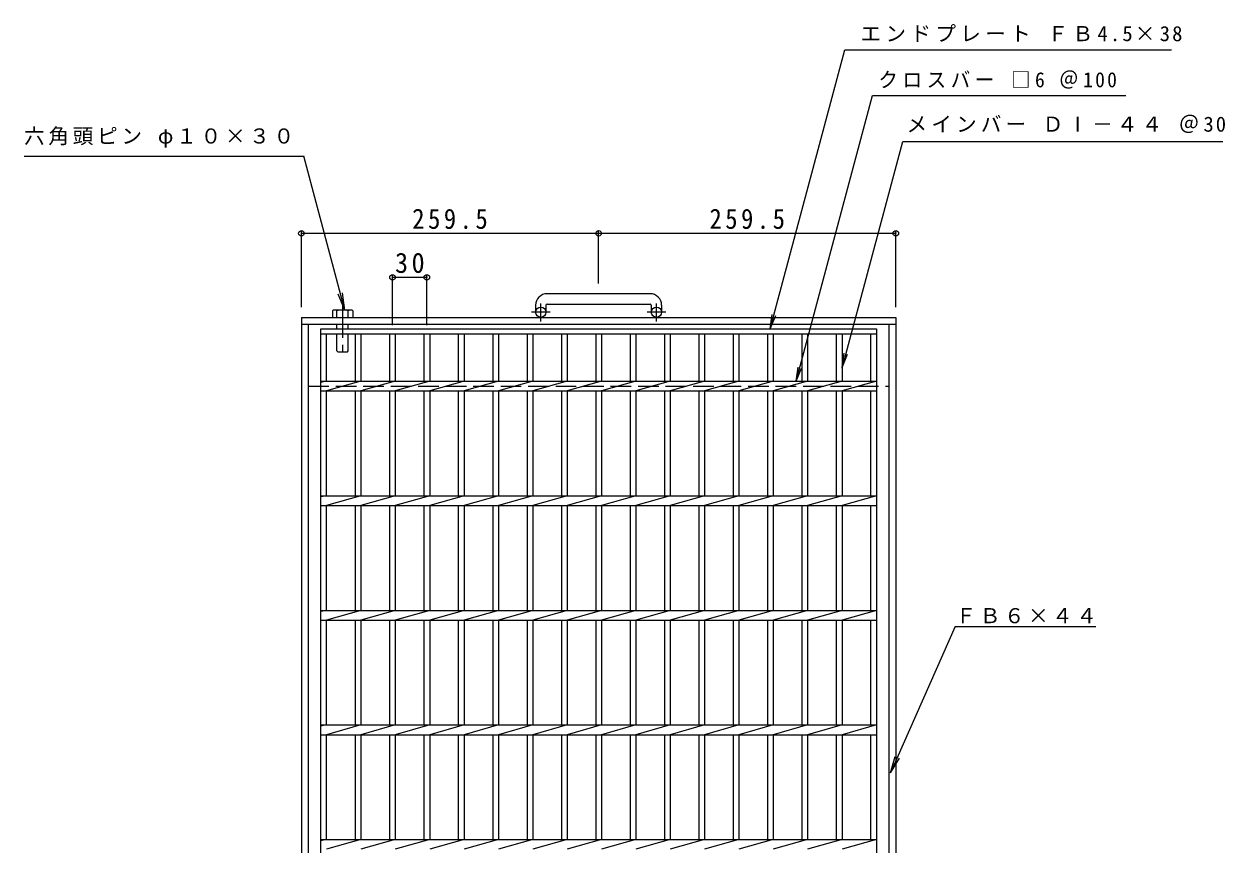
# Model space of a CAD drawing. Units: millimetres, scale not verified. Extents: x -1119 to 1099, y -1179 to 790.
# Drawn here: x -1119 to -71, y 74 to 790 of the extents above; entities that cross this region are included whole.
import ezdxf

# ---------------------------------------------------------------- set-up
doc = ezdxf.new("R2010")
doc.units = ezdxf.units.MM
doc.header["$LTSCALE"] = 6
doc.header["$PDMODE"] = 32
doc.header["$PDSIZE"] = 4.8
doc.linetypes.add('CHAIN1', pattern=[8, 5, -1, 1, -1])
doc.linetypes.add('DASHED3', pattern=[4, 3, -1])
for name, color, linetype, lineweight in [('A-1_ピット', 2, 'Continuous', 9), ('A-2_蓋', 3, 'Continuous', 9), ('A-4_寸法', 7, 'Continuous', 9), ('A-5_仕様文', 7, 'Continuous', 9), ('A-9_ｸｯｼｮﾝ材', 4, 'Continuous', 9)]:
    doc.layers.add(name, color=color, linetype=linetype, lineweight=lineweight)
doc.styles.add('ＭＳ ゴシック', font='')
doc.styles.get('ＭＳ ゴシック').set_extended_font_data('MS Gothic')

msp = doc.modelspace()

# ---------------------------------------------------------------- linework, layer by layer
at = {"layer": 'A-1_ピット', "linetype": 'CHAIN1'}
for p, q in [((-668.032, 530.744), (-668.032, 546.341)), ((-567.032, 530.744), (-567.032, 546.341)), ((-659.869, 538.851), (-676.276, 538.851)), ((-558.869, 538.851), (-575.276, 538.851))]:
    msp.add_line(p, q, dxfattribs=at)
at = {"layer": 'A-1_ピット'}
for p, q in [((-572.532, 554.951), (-662.532, 554.951)), ((-662.532, 545.951), (-572.532, 545.951)), ((-672.532, 544.951), (-672.532, 538.851)), ((-663.532, 544.951), (-663.532, 538.851)), ((-571.532, 544.951), (-571.532, 538.851)), ((-562.532, 544.951), (-562.532, 538.851)), ((-877.032, 534.351), (-877.032, -285.649)), ((-877.032, 534.351), (-358.032, 534.351)), ((-877.032, 528.351), (-358.032, 528.351)), ((-871.032, 528.351), (-871.032, -279.649)), ((-364.032, 528.351), (-364.032, -279.649)), ((-358.032, 534.351), (-358.032, -285.649))]:
    msp.add_line(p, q, dxfattribs=at)
at = {"layer": 'A-1_ピット', "linetype": 'DASHED3'}
msp.add_line((-871.032, 474.351), (-364.032, 474.351), dxfattribs=at)
at = {"layer": 'A-1_ピット'}
for centre in [(-668.032, 538.851), (-567.032, 538.851)]:
    msp.add_circle(centre, 4.5, dxfattribs=at)
for centre, radius, start, end in [((-662.532, 544.951), 10, 90, 180), ((-662.532, 544.951), 1, 90, 180), ((-572.532, 544.951), 10, 0, 90), ((-572.532, 544.951), 1, 0, 90)]:
    msp.add_arc(centre, radius, start, end, dxfattribs=at)
at = {"layer": 'A-2_蓋'}
for p, q in [((-860.032, -275.649), (-860.032, 524.351)), ((-860.032, 524.351), (-375.032, 524.351)), ((-375.032, 524.351), (-375.032, -275.649)), ((-860.032, 519.851), (-375.032, 519.851)), ((-855.031, 478.59), (-855.031, 519.851)), ((-830.031, 519.851), (-830.031, 478.59)), ((-825.032, 519.851), (-825.032, 478.59)), ((-800.031, 519.851), (-800.031, 478.59)), ((-795.031, 519.851), (-795.031, 478.59)), ((-770.032, 519.851), (-770.032, 478.59)), ((-765.031, 519.851), (-765.031, 478.59)), ((-740.031, 519.851), (-740.031, 478.59)), ((-735.032, 519.851), (-735.032, 478.59)), ((-710.031, 519.851), (-710.031, 478.59)), ((-705.031, 519.851), (-705.031, 478.59)), ((-680.031, 519.851), (-680.031, 478.59)), ((-675.032, 519.851), (-675.032, 478.59)), ((-650.031, 519.851), (-650.031, 478.59)), ((-645.032, 519.851), (-645.032, 478.59)), ((-620.031, 519.851), (-620.031, 478.59)), ((-615.032, 519.851), (-615.032, 478.59)), ((-590.031, 519.851), (-590.031, 478.59)), ((-585.031, 519.851), (-585.031, 478.59)), ((-560.031, 519.851), (-560.031, 478.59)), ((-555.031, 519.851), (-555.031, 478.59)), ((-530.031, 519.851), (-530.031, 478.59)), ((-525.031, 519.851), (-525.031, 478.59)), ((-500.031, 519.851), (-500.031, 478.59)), ((-495.031, 519.851), (-495.031, 478.59)), ((-470.03, 519.851), (-470.03, 478.59)), ((-465.03, 519.851), (-465.03, 478.59)), ((-440.03, 519.851), (-440.03, 478.59)), ((-435.03, 519.851), (-435.03, 478.59)), ((-410.03, 519.851), (-410.03, 478.59)), ((-405.03, 519.851), (-405.03, 478.59)), ((-380.031, 519.851), (-380.031, 478.59)), ((-855.031, 478.59), (-860.032, 477.591)), ((-860.032, 478.59), (-375.032, 478.59)), ((-825.032, 478.59), (-855.031, 470.111)), ((-795.031, 478.59), (-825.032, 470.111)), ((-765.031, 478.59), (-795.031, 470.111)), ((-735.032, 478.59), (-765.031, 470.111)), ((-705.031, 478.59), (-735.032, 470.111)), ((-675.032, 478.59), (-705.031, 470.111)), ((-645.031, 478.59), (-675.032, 470.111)), ((-615.031, 478.59), (-645.032, 470.111)), ((-585.031, 478.59), (-615.032, 470.111)), ((-555.032, 478.59), (-585.031, 470.111)), ((-525.031, 478.59), (-555.031, 470.111)), ((-495.031, 478.59), (-525.031, 470.111)), ((-465.031, 478.59), (-495.031, 470.111)), ((-435.031, 478.59), (-465.03, 470.111)), ((-405.03, 478.59), (-435.03, 470.111)), ((-375.03, 478.59), (-405.03, 470.111)), ((-860.032, 470.111), (-375.032, 470.111)), ((-855.031, 378.59), (-855.031, 470.111)), ((-830.031, 470.111), (-830.031, 378.59)), ((-825.032, 470.111), (-825.032, 378.59)), ((-800.031, 470.111), (-800.031, 378.59)), ((-795.031, 470.111), (-795.031, 378.59)), ((-770.032, 470.111), (-770.032, 378.59)), ((-765.031, 470.111), (-765.031, 378.59)), ((-740.031, 470.111), (-740.031, 378.59)), ((-735.032, 470.111), (-735.032, 378.59)), ((-710.031, 470.111), (-710.031, 378.59)), ((-705.031, 470.111), (-705.031, 378.59)), ((-680.031, 470.111), (-680.031, 378.59)), ((-675.032, 470.111), (-675.032, 378.59)), ((-650.031, 470.111), (-650.031, 378.59)), ((-645.032, 470.111), (-645.032, 378.59)), ((-620.031, 470.111), (-620.031, 378.59)), ((-615.032, 470.111), (-615.032, 378.59)), ((-590.031, 470.111), (-590.031, 378.59)), ((-585.031, 470.111), (-585.031, 378.59)), ((-560.031, 470.111), (-560.031, 378.59)), ((-555.031, 470.111), (-555.031, 378.59)), ((-530.031, 470.111), (-530.031, 378.59)), ((-525.031, 470.111), (-525.031, 378.59)), ((-500.031, 470.111), (-500.031, 378.59)), ((-495.031, 470.111), (-495.031, 378.59)), ((-470.03, 470.111), (-470.03, 378.59)), ((-465.03, 470.111), (-465.03, 378.59)), ((-440.03, 470.111), (-440.03, 378.59)), ((-435.03, 470.111), (-435.03, 378.59)), ((-410.03, 470.111), (-410.03, 378.59)), ((-405.03, 470.111), (-405.03, 378.59)), ((-380.031, 470.111), (-380.031, 378.59)), ((-855.031, 378.59), (-860.032, 377.591)), ((-860.032, 378.59), (-375.032, 378.59)), ((-825.032, 378.59), (-855.031, 370.111)), ((-795.031, 378.59), (-825.032, 370.111)), ((-765.031, 378.59), (-795.031, 370.111)), ((-735.032, 378.59), (-765.031, 370.111)), ((-705.031, 378.59), (-735.032, 370.111)), ((-675.032, 378.59), (-705.031, 370.111)), ((-645.031, 378.59), (-675.032, 370.111)), ((-615.031, 378.59), (-645.032, 370.111)), ((-585.031, 378.59), (-615.032, 370.111)), ((-555.032, 378.59), (-585.031, 370.111)), ((-525.031, 378.59), (-555.031, 370.111)), ((-495.031, 378.59), (-525.031, 370.111)), ((-465.031, 378.59), (-495.031, 370.111)), ((-435.031, 378.59), (-465.03, 370.111)), ((-405.03, 378.59), (-435.03, 370.111)), ((-375.03, 378.59), (-405.03, 370.111)), ((-860.032, 370.111), (-375.032, 370.111)), ((-855.031, 278.591), (-855.031, 370.111)), ((-830.031, 370.111), (-830.031, 278.591)), ((-825.032, 370.111), (-825.032, 278.591)), ((-800.031, 370.111), (-800.031, 278.591)), ((-795.031, 370.111), (-795.031, 278.591)), ((-770.032, 370.111), (-770.032, 278.591)), ((-765.031, 370.111), (-765.031, 278.591)), ((-740.031, 370.111), (-740.031, 278.591)), ((-735.032, 370.111), (-735.032, 278.591)), ((-710.031, 370.111), (-710.031, 278.591)), ((-705.031, 370.111), (-705.031, 278.591)), ((-680.031, 370.111), (-680.031, 278.591)), ((-675.032, 370.111), (-675.032, 278.591)), ((-650.031, 370.111), (-650.031, 278.591)), ((-645.032, 370.111), (-645.032, 278.591)), ((-620.031, 370.111), (-620.031, 278.591)), ((-615.032, 370.111), (-615.032, 278.591)), ((-590.031, 370.111), (-590.031, 278.591)), ((-585.031, 370.111), (-585.031, 278.591)), ((-560.031, 370.111), (-560.031, 278.591)), ((-555.031, 370.111), (-555.031, 278.591)), ((-530.031, 370.111), (-530.031, 278.591)), ((-525.031, 370.111), (-525.031, 278.591)), ((-500.031, 370.111), (-500.031, 278.591)), ((-495.031, 370.111), (-495.031, 278.591)), ((-470.03, 370.111), (-470.03, 278.591)), ((-465.03, 370.111), (-465.03, 278.591)), ((-440.03, 370.111), (-440.03, 278.591)), ((-435.03, 370.111), (-435.03, 278.591)), ((-410.03, 370.111), (-410.03, 278.591)), ((-405.03, 370.111), (-405.03, 278.591)), ((-380.031, 370.111), (-380.031, 278.591)), ((-855.031, 278.591), (-860.032, 277.591)), ((-860.032, 278.591), (-375.032, 278.591)), ((-825.032, 278.591), (-855.031, 270.111)), ((-795.031, 278.591), (-825.032, 270.111)), ((-765.031, 278.591), (-795.031, 270.111)), ((-735.032, 278.591), (-765.031, 270.111)), ((-705.031, 278.591), (-735.032, 270.111)), ((-675.032, 278.591), (-705.031, 270.111)), ((-645.031, 278.591), (-675.032, 270.111)), ((-615.031, 278.591), (-645.032, 270.111)), ((-585.031, 278.591), (-615.032, 270.111)), ((-555.032, 278.591), (-585.031, 270.111)), ((-525.031, 278.591), (-555.031, 270.111)), ((-495.031, 278.591), (-525.031, 270.111)), ((-465.031, 278.591), (-495.031, 270.111)), ((-435.031, 278.591), (-465.03, 270.111)), ((-405.03, 278.591), (-435.03, 270.111)), ((-375.03, 278.591), (-405.03, 270.111)), ((-860.032, 270.111), (-375.032, 270.111)), ((-855.031, 178.591), (-855.031, 270.111)), ((-830.031, 270.111), (-830.031, 178.591)), ((-825.032, 270.111), (-825.032, 178.591)), ((-800.031, 270.111), (-800.031, 178.591)), ((-795.031, 270.111), (-795.031, 178.591)), ((-770.032, 270.111), (-770.032, 178.591)), ((-765.031, 270.111), (-765.031, 178.591)), ((-740.031, 270.111), (-740.031, 178.591)), ((-735.032, 270.111), (-735.032, 178.591)), ((-710.031, 270.111), (-710.031, 178.591)), ((-705.031, 270.111), (-705.031, 178.591)), ((-680.031, 270.111), (-680.031, 178.591)), ((-675.032, 270.111), (-675.032, 178.591)), ((-650.031, 270.111), (-650.031, 178.591)), ((-645.032, 270.111), (-645.032, 178.591)), ((-620.031, 270.111), (-620.031, 178.591)), ((-615.032, 270.111), (-615.032, 178.591)), ((-590.031, 270.111), (-590.031, 178.591)), ((-585.031, 270.111), (-585.031, 178.591)), ((-560.031, 270.111), (-560.031, 178.591)), ((-555.031, 270.111), (-555.031, 178.591)), ((-530.031, 270.111), (-530.031, 178.591)), ((-525.031, 270.111), (-525.031, 178.591)), ((-500.031, 270.111), (-500.031, 178.591)), ((-495.031, 270.111), (-495.031, 178.591)), ((-470.03, 270.111), (-470.03, 178.591)), ((-465.03, 270.111), (-465.03, 178.591)), ((-440.03, 270.111), (-440.03, 178.591)), ((-435.03, 270.111), (-435.03, 178.591)), ((-410.03, 270.111), (-410.03, 178.591)), ((-405.03, 270.111), (-405.03, 178.591)), ((-380.031, 270.111), (-380.031, 178.591)), ((-855.031, 178.591), (-860.032, 177.591)), ((-860.032, 178.591), (-375.032, 178.591)), ((-825.032, 178.591), (-855.031, 170.111)), ((-795.031, 178.591), (-825.032, 170.111)), ((-765.031, 178.591), (-795.031, 170.111)), ((-735.032, 178.591), (-765.031, 170.111)), ((-705.031, 178.591), (-735.032, 170.111)), ((-675.032, 178.591), (-705.031, 170.111)), ((-645.031, 178.591), (-675.032, 170.111)), ((-615.031, 178.591), (-645.032, 170.111)), ((-585.031, 178.591), (-615.032, 170.111)), ((-555.032, 178.591), (-585.031, 170.111)), ((-525.031, 178.591), (-555.031, 170.111)), ((-495.031, 178.591), (-525.031, 170.111)), ((-465.031, 178.591), (-495.031, 170.111)), ((-435.031, 178.591), (-465.03, 170.111)), ((-405.03, 178.591), (-435.03, 170.111)), ((-375.03, 178.591), (-405.03, 170.111)), ((-860.032, 170.111), (-375.032, 170.111)), ((-855.031, 78.591), (-855.031, 170.111)), ((-830.031, 170.111), (-830.031, 78.591)), ((-825.032, 170.111), (-825.032, 78.591)), ((-800.031, 170.111), (-800.031, 78.591)), ((-795.031, 170.111), (-795.031, 78.591)), ((-770.032, 170.111), (-770.032, 78.591)), ((-765.031, 170.111), (-765.031, 78.591)), ((-740.031, 170.111), (-740.031, 78.591)), ((-735.032, 170.111), (-735.032, 78.591)), ((-710.031, 170.111), (-710.031, 78.591)), ((-705.031, 170.111), (-705.031, 78.591)), ((-680.031, 170.111), (-680.031, 78.591)), ((-675.032, 170.111), (-675.032, 78.591)), ((-650.031, 170.111), (-650.031, 78.591)), ((-645.032, 170.111), (-645.032, 78.591)), ((-620.031, 170.111), (-620.031, 78.591)), ((-615.032, 170.111), (-615.032, 78.591)), ((-590.031, 170.111), (-590.031, 78.591)), ((-585.031, 170.111), (-585.031, 78.591)), ((-560.031, 170.111), (-560.031, 78.591)), ((-555.031, 170.111), (-555.031, 78.591)), ((-530.031, 170.111), (-530.031, 78.591)), ((-525.031, 170.111), (-525.031, 78.591)), ((-500.031, 170.111), (-500.031, 78.591)), ((-495.031, 170.111), (-495.031, 78.591)), ((-470.03, 170.111), (-470.03, 78.591)), ((-465.03, 170.111), (-465.03, 78.591)), ((-440.03, 170.111), (-440.03, 78.591)), ((-435.03, 170.111), (-435.03, 78.591)), ((-410.03, 170.111), (-410.03, 78.591)), ((-405.03, 170.111), (-405.03, 78.591)), ((-380.031, 170.111), (-380.031, 78.591)), ((-855.031, 78.591), (-860.032, 77.591)), ((-860.032, 78.591), (-375.032, 78.591)), ((-825.032, 78.591), (-855.031, 70.111)), ((-795.031, 78.591), (-825.032, 70.111)), ((-765.031, 78.591), (-795.031, 70.111)), ((-735.032, 78.591), (-765.031, 70.111)), ((-705.031, 78.591), (-735.032, 70.111)), ((-675.032, 78.591), (-705.031, 70.111)), ((-645.031, 78.591), (-675.032, 70.111)), ((-615.031, 78.591), (-645.032, 70.111)), ((-585.031, 78.591), (-615.032, 70.111)), ((-555.032, 78.591), (-585.031, 70.111)), ((-525.031, 78.591), (-555.031, 70.111)), ((-495.031, 78.591), (-525.031, 70.111)), ((-465.031, 78.591), (-495.031, 70.111)), ((-435.031, 78.591), (-465.03, 70.111)), ((-405.03, 78.591), (-435.03, 70.111)), ((-375.03, 78.591), (-405.03, 70.111))]:
    msp.add_line(p, q, dxfattribs=at)
at = {"layer": 'A-4_寸法'}
for p, q in [((-877.032, 543.351), (-877.032, 609.532)), ((-617.532, 563.951), (-617.532, 609.532)), ((-358.032, 543.351), (-358.032, 609.532)), ((-877.032, 607.732), (-617.532, 607.732)), ((-617.532, 607.732), (-358.032, 607.732)), ((-797.531, 527.626), (-797.531, 571.097)), ((-797.531, 569.297), (-767.532, 569.297)), ((-767.532, 527.626), (-767.532, 571.097))]:
    msp.add_line(p, q, dxfattribs=at)
for p in [(-877.032, 607.732), (-617.532, 607.732), (-358.032, 607.732), (-797.531, 569.297), (-767.532, 569.297)]:
    msp.add_point(p, dxfattribs=at)
at = {"layer": 'A-5_仕様文'}
for p, q in [((-467.702, 524.351), (-402.438, 767.919)), ((-402.438, 767.919), (-117.421, 767.919)), ((-445.087, 478.59), (-378.28, 727.919)), ((-378.28, 727.919), (-157.142, 727.919)), ((-405.03, 490.148), (-352.037, 687.919)), ((-352.037, 687.919), (-72.496, 687.919)), ((-1119.226, 674.951), (-875.048, 674.951)), ((-839.09, 540.751), (-875.048, 674.951)), ((-839.09, 540.751), (-844.83, 554.609)), ((-839.09, 540.751), (-841.047, 555.623)), ((-467.702, 524.351), (-466.071, 536.744)), ((-467.702, 524.351), (-462.919, 535.899)), ((-404.886, 490.685), (-403.254, 503.078)), ((-404.886, 490.685), (-400.102, 502.234)), ((-445.087, 478.59), (-443.456, 490.984)), ((-445.087, 478.59), (-440.304, 490.139)), ((-306.172, 264.59), (-183.551, 264.59)), ((-362.744, 136.689), (-354.937, 149.498))]:
    msp.add_line(p, q, dxfattribs=at)
msp.add_lwpolyline([(-306.172, 264.59), (-362.744, 136.689), (-358.519, 151.082)], dxfattribs=at)
at = {"layer": 'A-9_ｸｯｼｮﾝ材', "linetype": 'CHAIN1'}
msp.add_line((-841.09, 546.491), (-841.09, 500.818), dxfattribs=at)
at = {"layer": 'A-9_ｸｯｼｮﾝ材'}
for p, q in [((-849.975, 540.008), (-849.975, 534.351)), ((-834.147, 540.751), (-848.032, 540.751)), ((-846.089, 534.351), (-846.089, 540.008)), ((-836.089, 534.351), (-836.089, 540.008)), ((-832.205, 540.008), (-832.205, 534.351)), ((-846.089, 524.351), (-846.089, 528.351)), ((-836.089, 524.351), (-836.089, 528.351)), ((-846.089, 505.163), (-846.089, 519.851)), ((-836.089, 505.163), (-836.089, 519.851)), ((-845.277, 504.351), (-846.089, 505.163)), ((-845.277, 504.351), (-836.901, 504.351)), ((-836.901, 504.351), (-836.089, 505.163))]:
    msp.add_line(p, q, dxfattribs=at)
for centre, radius, start, end in [((-848.032, 537.841), 2.91, 48.12389, 131.8763), ((-841.09, 523.561), 17.19, 73.09029, 106.90971), ((-834.147, 537.841), 2.91, 48.1237, 131.87611)]:
    msp.add_arc(centre, radius, start, end, dxfattribs=at)

# ---------------------------------------------------------------- texts
at = {"layer": 'A-4_寸法', "color": 2, "char_height": 17.6, "attachment_point": 7, "style": 'ＭＳ ゴシック'}
for s, insert in [('\\T1.28;\\W0.9;259.5', (-780.282, 611.332)), ('\\T1.28;\\W0.9;259.5', (-520.782, 611.332)), ('\\T1.27;\\W0.95;30', (-795.281, 572.897))]:
    msp.add_mtext(s, dxfattribs=dict(at, insert=insert))
at = {"layer": 'A-5_仕様文', "char_height": 13.2, "attachment_point": 7, "style": 'ＭＳ ゴシック'}
for s, insert in [('\\T1.21;エンドプレート\\~ＦＢ4.5×38', (-388.921, 774.632)), ('\\T1.23;\\W0.95;クロスバー\\~□6\\~＠100', (-373.271, 733.908)), ('\\T1.2;メインバー\\~ＤⅠ－４４\\~＠30', (-348.68, 695.154)), ('\\T1.18;六角頭ピン\\~φ１０×３０', (-1119.226, 682.456)), ('\\T1.17;ＦＢ６×４４', (-305.777, 267.173))]:
    msp.add_mtext(s, dxfattribs=dict(at, insert=insert))

doc.saveas('drawing.dxf')
